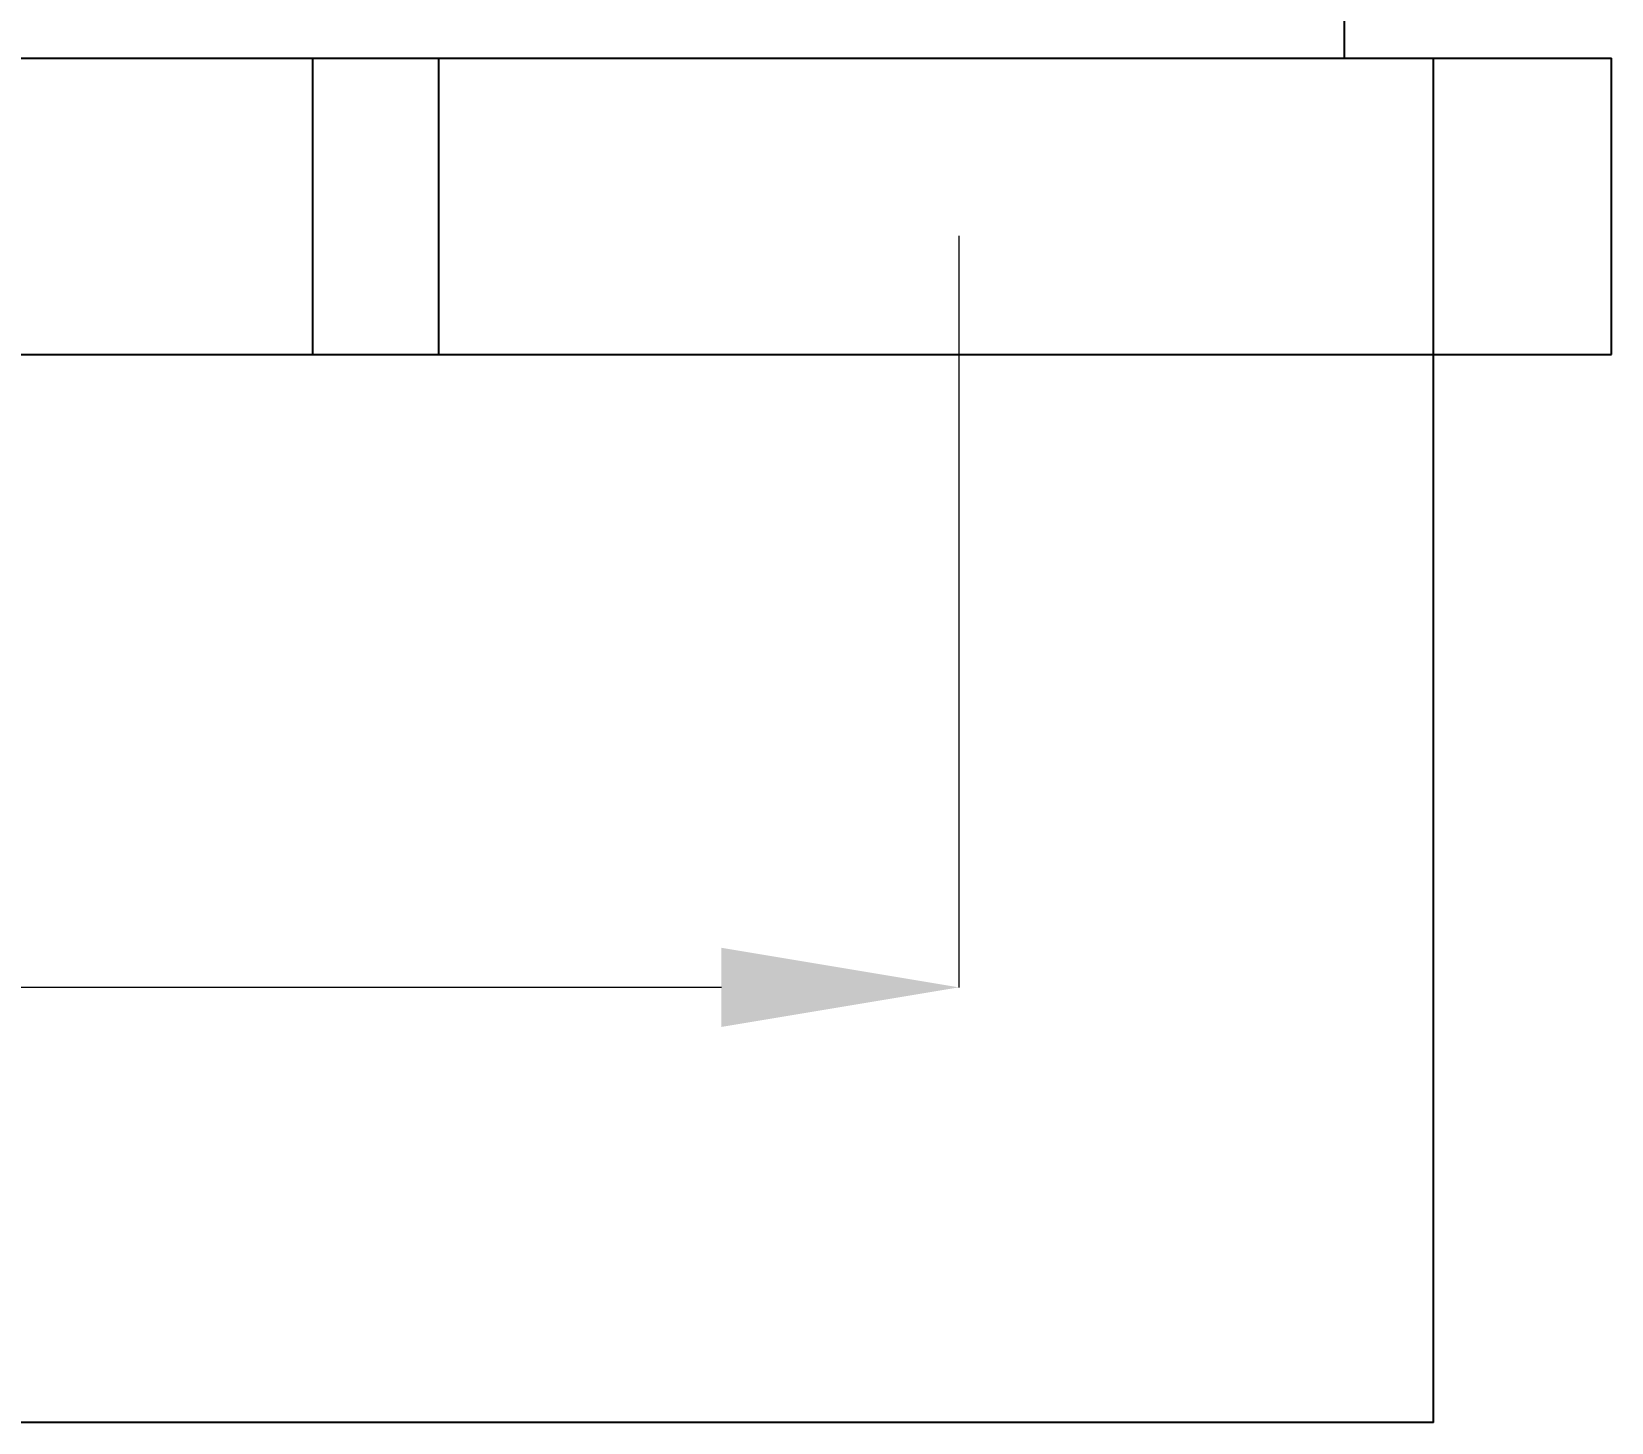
# Model space of a CAD drawing. Extents: x 0 to 948, y 0 to 695.
# Drawn here: x 222.63 to 249.25, y 322.34 to 345.78 of the extents above; entities that cross this region are included whole.
import ezdxf

# ---------------------------------------------------------------- set-up
doc = ezdxf.new("R2010")
doc.units = 0
doc.header["$LTSCALE"] = 10
doc.header["$MEASUREMENT"] = 0
doc.header["$PDMODE"] = 3
doc.header["$PDSIZE"] = -10
doc.layers.get('0').update_dxf_attribs({"linetype": 'CONTINUOUS'})
doc.layers.get('DEFPOINTS').update_dxf_attribs({"linetype": 'CONTINUOUS'})
doc.layers.add('레이어 1', color=7, linetype='CONTINUOUS')
doc.styles.add('Daelim Dimension', font='')
doc.styles.get('Daelim Dimension').set_extended_font_data('나눔고딕')
doc.dimstyles.new('DEFAULT', dxfattribs={"dimscale": 2, "dimtxt": 2, "dimasz": 2, "dimexe": 0, "dimexo": 2, "dimgap": 1, "dimtad": 1, "dimdec": 0, "dimzin": 9, "dimdsep": 46, "dimtxsty": 'Daelim Dimension', "dimcen": 0.5, "dimclrd": 5, "dimclre": 5, "dimclrt": 256, "dimadec": 1, "dimazin": 0, "dimtfac": 1, "dimtdec": 0, "dimtix": 1, "dimtmove": 0, "dimatfit": 3, "dimfxl": 1, "dimtolj": 1, "dimtzin": 1, "dimlwd": 9, "dimlwe": 9, "dimarcsym": 0})

# ---------------------------------------------------------------- blocks, each defined once
blk = doc.blocks.new('*D4')
at = {"color": 5, "lineweight": 9, "ltscale": 0.5, "transparency": 16777216}
for p, q in [((203.25, 342.339), (203.25, 329.673)), ((238.25, 342.339), (238.25, 329.673)), ((203.25, 329.673), (88.014, 329.673)), ((234.25, 329.673), (207.25, 329.673))]:
    blk.add_line(p, q, dxfattribs=at)
at = {"color": 5, "ltscale": 0.5, "transparency": 16777216}
for points in [[(207.25, 330.34), (207.25, 329.006), (203.25, 329.673)], [(234.25, 330.34), (234.25, 329.006), (238.25, 329.673)]]:
    blk.add_solid(points, dxfattribs=at)
at = {"layer": 'DEFPOINTS', "color": 0, "ltscale": 0.5, "transparency": 16777216}
for p in [(203.25, 346.339), (238.25, 346.339), (203.25, 329.673)]:
    blk.add_point(p, dxfattribs=at)
at = {"color": 7, "lineweight": -3, "ltscale": 0.5, "transparency": 16777216, "insert": (132.202, 338.311), "char_height": 10, "attachment_point": 5, "style": 'Daelim Dimension'}
blk.add_mtext('\\A1;설치구멍 %%C35', dxfattribs=at)

msp = doc.modelspace()

# ---------------------------------------------------------------- linework, layer by layer
at = {"layer": '레이어 1', "lineweight": -3}
for p, q in [((244.746, 345.339), (244.746, 346.339)), ((193.125, 345.339), (227.367, 345.339)), ((227.367, 345.339), (229.489, 345.339)), ((227.367, 340.339), (227.367, 345.339)), ((229.489, 345.339), (246.246, 345.339)), ((229.489, 340.339), (229.489, 345.339)), ((246.246, 345.339), (249.246, 345.339)), ((246.246, 340.339), (246.246, 345.339)), ((249.246, 340.339), (249.246, 345.339)), ((219.865, 340.339), (227.367, 340.339)), ((227.367, 340.339), (229.489, 340.339)), ((229.489, 340.339), (246.246, 340.339)), ((246.246, 322.339), (246.246, 340.339)), ((246.246, 340.339), (249.246, 340.339)), ((246.246, 322.339), (220.746, 322.339))]:
    msp.add_line(p, q, dxfattribs=at)

# ---------------------------------------------------------------- dimensions: what is measured, and where the dimension line sits
at = {"color": 5, "lineweight": -3, "ltscale": 0.5}
dim = msp.add_linear_dim(base=(203.25, 329.673), p1=(238.25, 346.339), p2=(203.25, 346.339), text='설치구멍 %%C<>', dimstyle='DEFAULT', override={"dimtxt": 5, "dimclrd": 5, "dimclre": 5, "dimclrt": 7}, dxfattribs=at)
dim.commit()
dim.dimension.update_dxf_attribs({"geometry": '*D4', "text_midpoint": (132.202, 329.673), "dimtype": 128})

doc.saveas('drawing.dxf')
